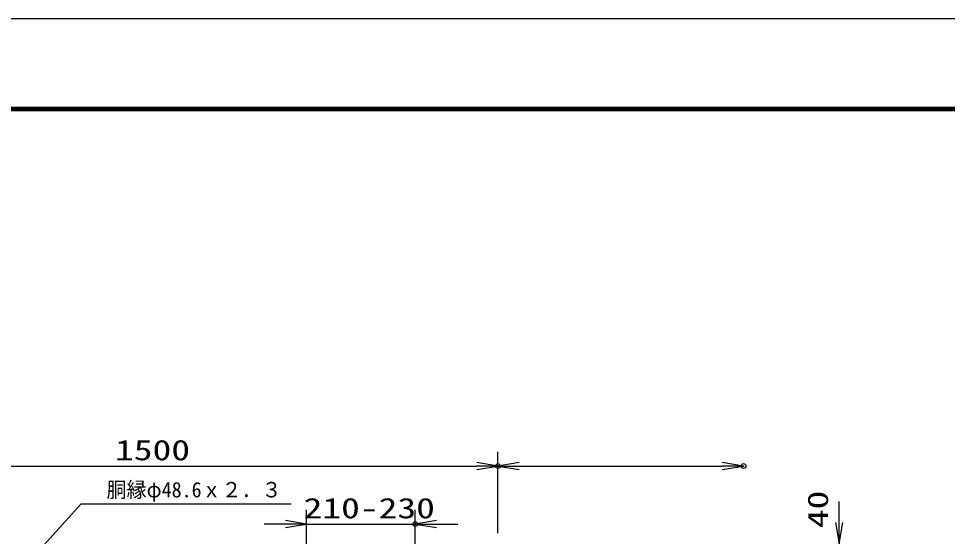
# Model space of a CAD drawing. Units: millimetres, scale not verified. Extents: x -4455 to 4455, y -3150 to 3150.
# Drawn here: x -2585 to -618, y 2053 to 3150 of the extents above; entities that cross this region are included whole.
import ezdxf
from ezdxf.enums import TextEntityAlignment as Align

# ---------------------------------------------------------------- set-up
doc = ezdxf.new("R2010")
doc.units = ezdxf.units.MM
doc.header["$LTSCALE"] = 20
doc.header["$PDMODE"] = 32
doc.header["$PDSIZE"] = 10
for name, color, linetype, lineweight in [('0-1_1', 7, 'Continuous', 25), ('0-2_0', 7, 'Continuous', 25), ('0-4_EXTCNT-L', 2, 'Continuous', 25), ('0-5_DEFPOINTS', 7, 'Continuous', 25), ('0-7_WAKU', 7, 'Continuous', 25)]:
    doc.layers.add(name, color=color, linetype=linetype, lineweight=lineweight)
doc.styles.add('ＭＳ ゴシック', font='')
doc.styles.get('ＭＳ ゴシック').set_extended_font_data('MS Gothic')

# ---------------------------------------------------------------- blocks, each defined once
blk = doc.blocks.new('C21')
at = {"layer": '0-1_1', "color": 4}
for points in [[(29396.4, 75444.9), (31649.1, 77944.9), (40539.1, 77944.9)], [(29823.3, 75814), (29583.8, 75652.9), (29719.2, 75907.8)]]:
    blk.add_lwpolyline(points, dxfattribs=at)
blk.add_lwpolyline([(29875.3, 75767.2), (29396.4, 75444.9), (29667.2, 75954.6)], close=True, dxfattribs=at)
blk = doc.blocks.new('DARROWS')
at = {"layer": '0-2_0', "color": 2}
blk.add_line((0, 0), (-19.982, 0), dxfattribs=at)
blk.add_lwpolyline([(-20, -3.333), (0, 0), (-20, 3.333)], dxfattribs=at)

msp = doc.modelspace()

# ---------------------------------------------------------------- linework, layer by layer
at = {"layer": '0-2_0', "color": 1}
msp.add_line((-1570.1, 2060.09), (-1570.1, 2232.09), dxfattribs=at)
at = {"layer": '0-2_0', "color": 2}
for p, q in [((-3025.1, 2202.09), (-1615.1, 2202.09)), ((-847.67, 2082.09), (-847.67, 2127.09))]:
    msp.add_line(p, q, dxfattribs=at)
at = {"layer": '0-4_EXTCNT-L', "color": 1}
for p, q in [((-1570.1, 2060.09), (-1570.1, 2232.09)), ((-1975.1, 1958.09), (-1975.1, 2109.11)), ((-1745.1, 1958.09), (-1745.1, 2109.11))]:
    msp.add_line(p, q, dxfattribs=at)
at = {"layer": '0-4_EXTCNT-L'}
for p, q in [((-1525.1, 2202.09), (-1095.1, 2202.09)), ((-2020.1, 2079.11), (-2065.1, 2079.11)), ((-1975.1, 2079.11), (-1745.1, 2079.11)), ((-1700.1, 2079.11), (-1655.1, 2079.11))]:
    msp.add_line(p, q, dxfattribs=at)
at = {"layer": '0-5_DEFPOINTS'}
for p in [(-1570.1, 2202.09), (-1050.1, 2202.09), (-1745.1, 2079.11)]:
    msp.add_point(p, dxfattribs=at)
at = {"layer": '0-7_WAKU', "color": 3}
msp.add_lwpolyline([(-4455, 3150), (4455, 3150), (4455, -3150), (-4455, -3150)], close=True, dxfattribs=at)
at = {"layer": '0-7_WAKU'}
for points in [[(-4155, 2962.5), (4155, 2962.5), (4155, -2962.5), (-4155, -2962.5)], [(-4153.13, 2960.62), (4153.12, 2960.62), (4153.12, -2960.63), (-4153.13, -2960.63)], [(-4151.25, 2958.75), (4151.25, 2958.75), (4151.25, -2958.75), (-4151.25, -2958.75)], [(-4149.38, 2956.87), (4149.37, 2956.87), (4149.37, -2956.88), (-4149.38, -2956.88)], [(-4147.5, 2955), (4147.5, 2955), (4147.5, -2955), (-4147.5, -2955)]]:
    msp.add_lwpolyline(points, close=True, dxfattribs=at)

# ---------------------------------------------------------------- block references
at = {"layer": '0-2_0'}
for name, p, xscale, yscale in [('DARROWS', (-1570.1, 2202.09), 2.25, 2.25), ('C21', (-4035.14, -1775.15), 0.05, 0.05)]:
    msp.add_blockref(name, p, dxfattribs=dict(at, xscale=xscale, yscale=yscale))
at = {"layer": '0-2_0', "xscale": 2.25, "yscale": 2.25, "rotation": 270}
msp.add_blockref('DARROWS', (-847.67, 2037.09), dxfattribs=at)
at = {"layer": '0-4_EXTCNT-L', "xscale": 2.25, "yscale": 2.25, "rotation": 180}
for p in [(-1570.1, 2202.09), (-1745.1, 2079.11)]:
    msp.add_blockref('DARROWS', p, dxfattribs=at)
at = {"layer": '0-4_EXTCNT-L', "xscale": 2.25, "yscale": 2.25}
for p in [(-1050.1, 2202.09), (-1975.1, 2079.11)]:
    msp.add_blockref('DARROWS', p, dxfattribs=at)

# ---------------------------------------------------------------- texts
at = {"layer": '0-1_1', "color": 4, "style": 'ＭＳ ゴシック', "width": 0.95}
msp.add_text('胴縁φ48.6ｘ２．３', height=32.68, dxfattribs=at).set_placement((-2398.83, 2125.8), align=Align.BOTTOM_LEFT)
at = {"layer": '0-2_0', "color": 3, "style": 'ＭＳ ゴシック', "width": 1.35}
msp.add_text('1500', height=43.26, dxfattribs=at).set_placement((-2380.85, 2201.26), align=Align.BOTTOM_LEFT)
msp.add_text('40', height=43.26, rotation=90, dxfattribs=at).set_placement((-858.16, 2070.45), align=Align.BOTTOM_LEFT)
at = {"layer": '0-4_EXTCNT-L', "color": 3, "style": 'ＭＳ ゴシック', "width": 1.35}
msp.add_text('210-230', height=43.26, dxfattribs=at).set_placement((-1981.6, 2078.28), align=Align.BOTTOM_LEFT)

doc.saveas('drawing.dxf')
